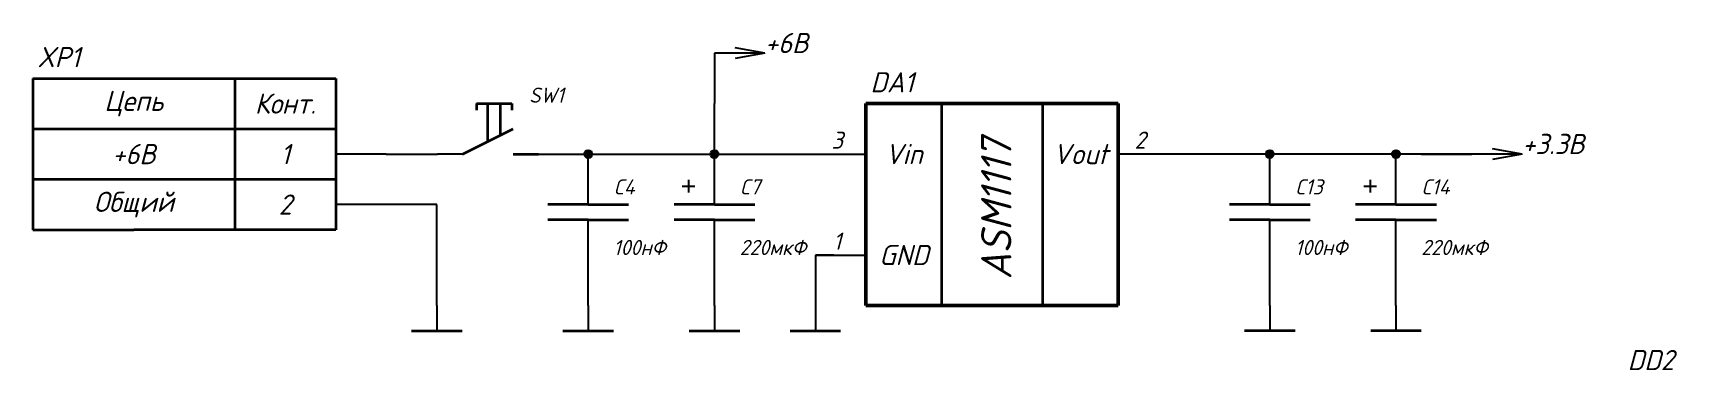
# Model space of a CAD drawing. Header units: inches. Extents: x -14 to 5184, y -66 to 1689.
# Drawn here: x 2052.6 to 2215.4, y 1125.7 to 1159.1 of the extents above; entities that cross this region are included whole.
import ezdxf

# ---------------------------------------------------------------- set-up
doc = ezdxf.new("R2010")
doc.units = ezdxf.units.IN
doc.header["$MEASUREMENT"] = 0
doc.layers.add('Текст', color=7, linetype='Continuous', lineweight=15)
doc.styles.get("Standard").update_dxf_attribs({"font": 'gost_b.ttf', "oblique": 15})

msp = doc.modelspace()

# ---------------------------------------------------------------- hatches: boundary and pattern name
at = {"lineweight": 25, "transparency": 33554684}
h = msp.add_hatch(color=0, dxfattribs=at)
h.dxf.hatch_style = 1
h.paths.add_polyline_path([(2107.5969, 1147.5106, 0.41421356), (2107.1969, 1147.1106), (2107.5969, 1147.1106)])
h.paths.add_polyline_path([(2107.5969, 1147.5106), (2107.5969, 1147.1106), (2107.9969, 1147.1106, 0.41421356)])
h.paths.add_polyline_path([(2107.9969, 1147.1106), (2107.1969, 1147.1106, 1)])
h = msp.add_hatch(color=0, dxfattribs=at)
h.dxf.hatch_style = 1
h.paths.add_polyline_path([(2120.0969, 1147.5106, 0.41421356), (2119.6969, 1147.1106), (2120.0969, 1147.1106)])
h.paths.add_polyline_path([(2120.0969, 1147.5106), (2120.0969, 1147.1106), (2120.4969, 1147.1106, 0.41421356)])
h.paths.add_polyline_path([(2120.4969, 1147.1106), (2119.6969, 1147.1106, 1)])
h = msp.add_hatch(color=0, dxfattribs=at)
h.dxf.hatch_style = 1
h.paths.add_polyline_path([(2175.0969, 1147.5106, -0.41421356), (2175.4969, 1147.1106), (2175.0969, 1147.1106)])
h.paths.add_polyline_path([(2175.0969, 1147.5106), (2175.0969, 1147.1106), (2174.6969, 1147.1106, -0.41421356)])
h.paths.add_polyline_path([(2174.6969, 1147.1106), (2175.4969, 1147.1106, -1)])
h = msp.add_hatch(color=0, dxfattribs=at)
h.dxf.hatch_style = 1
h.paths.add_polyline_path([(2187.5969, 1147.5106, -0.41421356), (2187.9969, 1147.1106), (2187.5969, 1147.1106)])
h.paths.add_polyline_path([(2187.5969, 1147.5106), (2187.5969, 1147.1106), (2187.1969, 1147.1106, -0.41421356)])
h.paths.add_polyline_path([(2187.1969, 1147.1106), (2187.9969, 1147.1106, -1)])

# ---------------------------------------------------------------- linework, layer by layer
at = {"color": 0, "lineweight": 25, "transparency": 33554684}
for p, q in [((2120.0969, 1157.1106), (2120.0969, 1152.1106)), ((2125.0969, 1157.1106), (2120.0969, 1157.1106)), ((2125.0969, 1157.1106), (2122.1425, 1157.6315)), ((2125.0969, 1157.1106), (2122.1425, 1156.5896)), ((2120.0969, 1147.1106), (2120.0969, 1152.1106)), ((2160.0969, 1152.1106), (2160.0969, 1147.1106)), ((2087.5969, 1147.1106), (2082.5969, 1147.1106)), ((2087.5969, 1147.1106), (2092.6618, 1147.1106)), ((2095.1618, 1147.1106), (2092.6618, 1147.1106)), ((2102.6618, 1147.1106), (2107.5969, 1147.1106)), ((2106.9359, 1147.1106), (2135.0969, 1147.1106)), ((2107.5969, 1144.6106), (2107.5969, 1147.1106)), ((2120.0969, 1144.6106), (2120.0969, 1147.1106)), ((2130.0969, 1147.1106), (2135.0969, 1147.1106)), ((2187.5969, 1147.1106), (2160.0969, 1147.1106)), ((2175.0969, 1144.6106), (2175.0969, 1147.1106)), ((2187.5969, 1144.6106), (2187.5969, 1147.1106)), ((2195.0969, 1147.1106), (2187.5969, 1147.1106)), ((2190.0969, 1147.1106), (2195.0969, 1147.1106)), ((2200.0969, 1147.1106), (2195.0969, 1147.1106)), ((2200.0969, 1147.1106), (2197.1425, 1147.6315)), ((2200.0969, 1147.1106), (2197.1425, 1146.5896)), ((2107.5969, 1142.1106), (2107.5969, 1144.6106)), ((2116.9036, 1143.943), (2118.1536, 1143.943)), ((2117.5286, 1144.568), (2117.5286, 1143.318)), ((2120.0969, 1142.1106), (2120.0969, 1144.6106)), ((2175.0969, 1142.1106), (2175.0969, 1144.6106)), ((2184.4036, 1143.943), (2185.6536, 1143.943)), ((2185.0286, 1144.568), (2185.0286, 1143.318)), ((2187.5969, 1142.1106), (2187.5969, 1144.6106)), ((2087.5969, 1142.1106), (2082.5969, 1142.1106)), ((2092.5969, 1142.1106), (2087.5969, 1142.1106)), ((2092.5969, 1132.1106), (2092.5969, 1142.1106)), ((2107.5969, 1138.1106), (2107.5969, 1140.6106)), ((2120.0969, 1138.1106), (2120.0969, 1140.6106)), ((2175.0969, 1138.1106), (2175.0969, 1140.6106)), ((2187.5969, 1138.1106), (2187.5969, 1140.6106)), ((2107.5969, 1132.1106), (2107.5969, 1138.1106)), ((2120.0969, 1132.1106), (2120.0969, 1138.1106)), ((2131.9359, 1137.1106), (2130.0969, 1137.1106)), ((2130.0969, 1137.1106), (2130.0969, 1132.1106)), ((2130.0969, 1137.1106), (2135.0969, 1137.1106)), ((2131.9359, 1137.1106), (2135.0969, 1137.1106)), ((2175.0969, 1132.1106), (2175.0969, 1138.1106)), ((2187.5969, 1132.1106), (2187.5969, 1138.1106)), ((2092.5969, 1132.1106), (2092.5969, 1129.6106)), ((2107.5969, 1132.1106), (2107.5969, 1129.6106)), ((2120.0969, 1132.1106), (2120.0969, 1129.6106)), ((2130.0969, 1132.1106), (2130.0969, 1129.6106)), ((2175.0969, 1132.1106), (2175.0969, 1129.6106)), ((2187.5969, 1132.1106), (2187.5969, 1129.6106))]:
    msp.add_line(p, q, dxfattribs=at)
at = {"color": 0, "lineweight": 35, "transparency": 33554684}
for p, q in [((2052.5969, 1154.6106), (2052.5969, 1139.6106)), ((2052.5969, 1154.6106), (2062.5969, 1154.6106)), ((2062.5969, 1154.6106), (2062.5969, 1154.6106)), ((2062.5969, 1154.6106), (2082.5969, 1154.6106)), ((2072.5969, 1154.6106), (2072.5969, 1139.6106)), ((2082.5969, 1154.6106), (2082.5969, 1139.6106)), ((2096.5298, 1152.1106), (2100.0438, 1152.1106)), ((2096.5298, 1152.1106), (2096.5298, 1151.4482)), ((2097.6618, 1148.3606), (2097.6618, 1152.1106)), ((2097.6618, 1152.1106), (2098.4118, 1152.1106)), ((2097.6618, 1152.1106), (2098.2868, 1152.1106)), ((2098.9118, 1148.9856), (2098.9118, 1152.1106)), ((2100.0438, 1152.1106), (2100.0438, 1151.4482)), ((2142.5969, 1152.1106), (2142.5969, 1132.1106)), ((2152.5969, 1152.1106), (2152.5969, 1132.1106)), ((2052.5969, 1149.6106), (2082.5969, 1149.6106)), ((2095.1618, 1147.1106), (2100.1618, 1149.6106)), ((2100.1618, 1147.1106), (2102.6618, 1147.1106)), ((2052.5969, 1144.6106), (2082.5969, 1144.6106)), ((2107.5969, 1142.1106), (2103.5969, 1142.1106)), ((2107.5969, 1142.1106), (2111.5969, 1142.1106)), ((2120.0969, 1142.1106), (2116.0969, 1142.1106)), ((2120.0969, 1142.1106), (2124.0969, 1142.1106)), ((2175.0969, 1142.1106), (2171.0969, 1142.1106)), ((2175.0969, 1142.1106), (2179.0969, 1142.1106)), ((2187.5969, 1142.1106), (2183.5969, 1142.1106)), ((2187.5969, 1142.1106), (2191.5969, 1142.1106)), ((2107.5969, 1140.6106), (2103.5969, 1140.6106)), ((2107.5969, 1140.6106), (2111.5969, 1140.6106)), ((2120.0969, 1140.6106), (2116.0969, 1140.6106)), ((2120.0969, 1140.6106), (2124.0969, 1140.6106)), ((2175.0969, 1140.6106), (2171.0969, 1140.6106)), ((2175.0969, 1140.6106), (2179.0969, 1140.6106)), ((2187.5969, 1140.6106), (2183.5969, 1140.6106)), ((2187.5969, 1140.6106), (2191.5969, 1140.6106)), ((2052.5969, 1139.6106), (2062.5969, 1139.6106)), ((2082.5969, 1139.6106), (2062.5969, 1139.6106)), ((2090.0969, 1129.6106), (2095.0969, 1129.6106)), ((2105.0969, 1129.6106), (2110.0969, 1129.6106)), ((2117.5969, 1129.6106), (2122.5969, 1129.6106)), ((2127.5969, 1129.6106), (2132.5969, 1129.6106)), ((2177.5969, 1129.6106), (2172.5969, 1129.6106)), ((2190.0969, 1129.6106), (2185.0969, 1129.6106))]:
    msp.add_line(p, q, dxfattribs=at)
at = {"color": 0, "lineweight": 50, "transparency": 33554684}
for p, q in [((2142.5969, 1152.1106), (2135.0969, 1152.1106)), ((2135.0969, 1152.1106), (2135.0969, 1132.1106)), ((2147.5969, 1152.1106), (2142.5969, 1152.1106)), ((2147.5969, 1152.1106), (2152.5969, 1152.1106)), ((2160.0969, 1152.1106), (2152.5969, 1152.1106)), ((2160.0969, 1152.1106), (2160.0969, 1132.1106)), ((2135.0969, 1132.1106), (2160.0969, 1132.1106))]:
    msp.add_line(p, q, dxfattribs=at)
at = {"color": 0, "lineweight": 25, "transparency": 33554684}
for centre in [(2107.5969, 1147.1106), (2120.0969, 1147.1106), (2175.0969, 1147.1106), (2187.5969, 1147.1106)]:
    msp.add_circle(centre, 0.4, dxfattribs=at)

# ---------------------------------------------------------------- texts
at = {"layer": 'Текст', "color": 0, "transparency": 33554684}
for s, width, height, insert, char_height, attachment_point in [('+{\\fGOST type B|b0|i0|c204|p0;6В}', 7.5, 2.5, (2125.0969, 1157.1106), 2, 7), ('{\\fGOST type B|b0|i0|c0|p0;XP1}', 7.5, 2, (2053.0399, 1155.7164), 2, 7), ('\\pxql;{\\fGOST type B|b0|i0|c0|p0;DA1 }', 7.5, 2, (2135.5399, 1153.2164), 2, 7), ('\\pxqc;{\\fGOST type B|b0|i0|c204|p0;Цепь}', 22.5, 5, (2062.5969, 1152.1106), 2, 5), ('\\pxqc;{\\fGOST type B|b0|i0|c204|p0;Конт.}', 10, 5, (2077.5969, 1152.1106), 2, 5), ('\\pxqc;{\\fGOST type B|b0|i0|c0|p0;SW1}', 6.556501, 2.5, (2100.184, 1152.1944), 1.5, 7), ('\\pxqc;{\\fGOST type B|b0|i0|c0|p0;+\\fGOST type B|b0|i0|c204|p0;6В}', 22.5, 5, (2062.5969, 1147.1106), 2, 5), ('\\pxqc;{\\fGOST type B|b0|i0|c0|p0;1}', 10, 5, (2077.5969, 1147.1106), 2, 5), ('\\pxqc;3', 4.374868, 2.5, (2130.073, 1147.6394), 1.7, 7), ('\\pxqc;{\\fGOST type B|b0|i0|c0|p0;Vin}', 7.5, 2.5, (2138.8603, 1147.1106), 2, 5), ('\\pxqc;{\\fGOST type B|b0|i0|c0|p0;Vout}', 7.5, 2.5, (2156.3603, 1147.1106), 2, 5), ('\\pxqc;2', 4.374868, 2.5, (2160.073, 1147.6394), 1.7, 7), ('+3.3{\\fGOST type B|b0|i0|c204|p0;В}', 7.5, 2.5, (2200.0969, 1147.1106), 2, 7), ('\\pxqc;{\\fGOST type B|b0|i0|c204|p0;Общий}', 22.5, 5, (2062.5969, 1142.1106), 2, 5), ('\\pxql;C4', 2.5, 2.5, (2110.0969, 1144.6106), 1.5, 1), ('\\pxql;C7', 2.5, 2.5, (2122.5969, 1144.6106), 1.5, 1), ('\\pxql;C13', 2.5, 2.5, (2177.5969, 1144.6106), 1.5, 1), ('\\pxql;C14', 2.5, 2.5, (2190.0969, 1144.6106), 1.5, 1), ('\\pxqc;{\\fGOST type B|b0|i0|c0|p0;2}', 10, 5, (2077.5969, 1142.1106), 2, 5), ('\\pxql;{\\fGOST type B|b0|i0|c204|p0;100нФ}', 5, 2.5, (2110.0969, 1137.1106), 1.5, 7), ('{\\fGOST type B|b0|i0|c204|p0;220мкФ}', 4.812246, 2.5, (2122.5969, 1137.1106), 1.5, 7), ('\\pxqc;1', 4.374868, 2.5, (2130.073, 1137.6394), 1.7, 7), ('\\pxql;{\\fGOST type B|b0|i0|c204|p0;100нФ}', 5, 2.5, (2177.5969, 1137.1106), 1.5, 7), ('{\\fGOST type B|b0|i0|c204|p0;220мкФ}', 5, 2.5, (2190.0969, 1137.1106), 1.5, 7), ('\\pxqc;{\\fGOST type B|b0|i0|c0|p0;GND}', 7.5, 2.5, (2138.8603, 1137.1106), 2, 5), ('\\pxql;{\\fGOST type B|b0|i0|c0|p0;DD2 }', 7.5, 2, (2210.5399, 1125.7164), 2, 7)]:
    msp.add_mtext_dynamic_auto_height_columns(s, width=width, gutter_width=12.5, height=height, count=1, dxfattribs=dict(at, insert=insert, char_height=char_height, attachment_point=attachment_point))
at = {"layer": 'Текст', "color": 0, "transparency": 33554684, "insert": (2149.5117, 1134.6891), "char_height": 2, "attachment_point": 7, "rotation": 90}
msp.add_mtext_dynamic_auto_height_columns('\\pxql;{\\H1.5x;ASM1117} ', width=7.5, gutter_width=12.5, height=2, count=1, dxfattribs=at)

doc.saveas('drawing.dxf')
